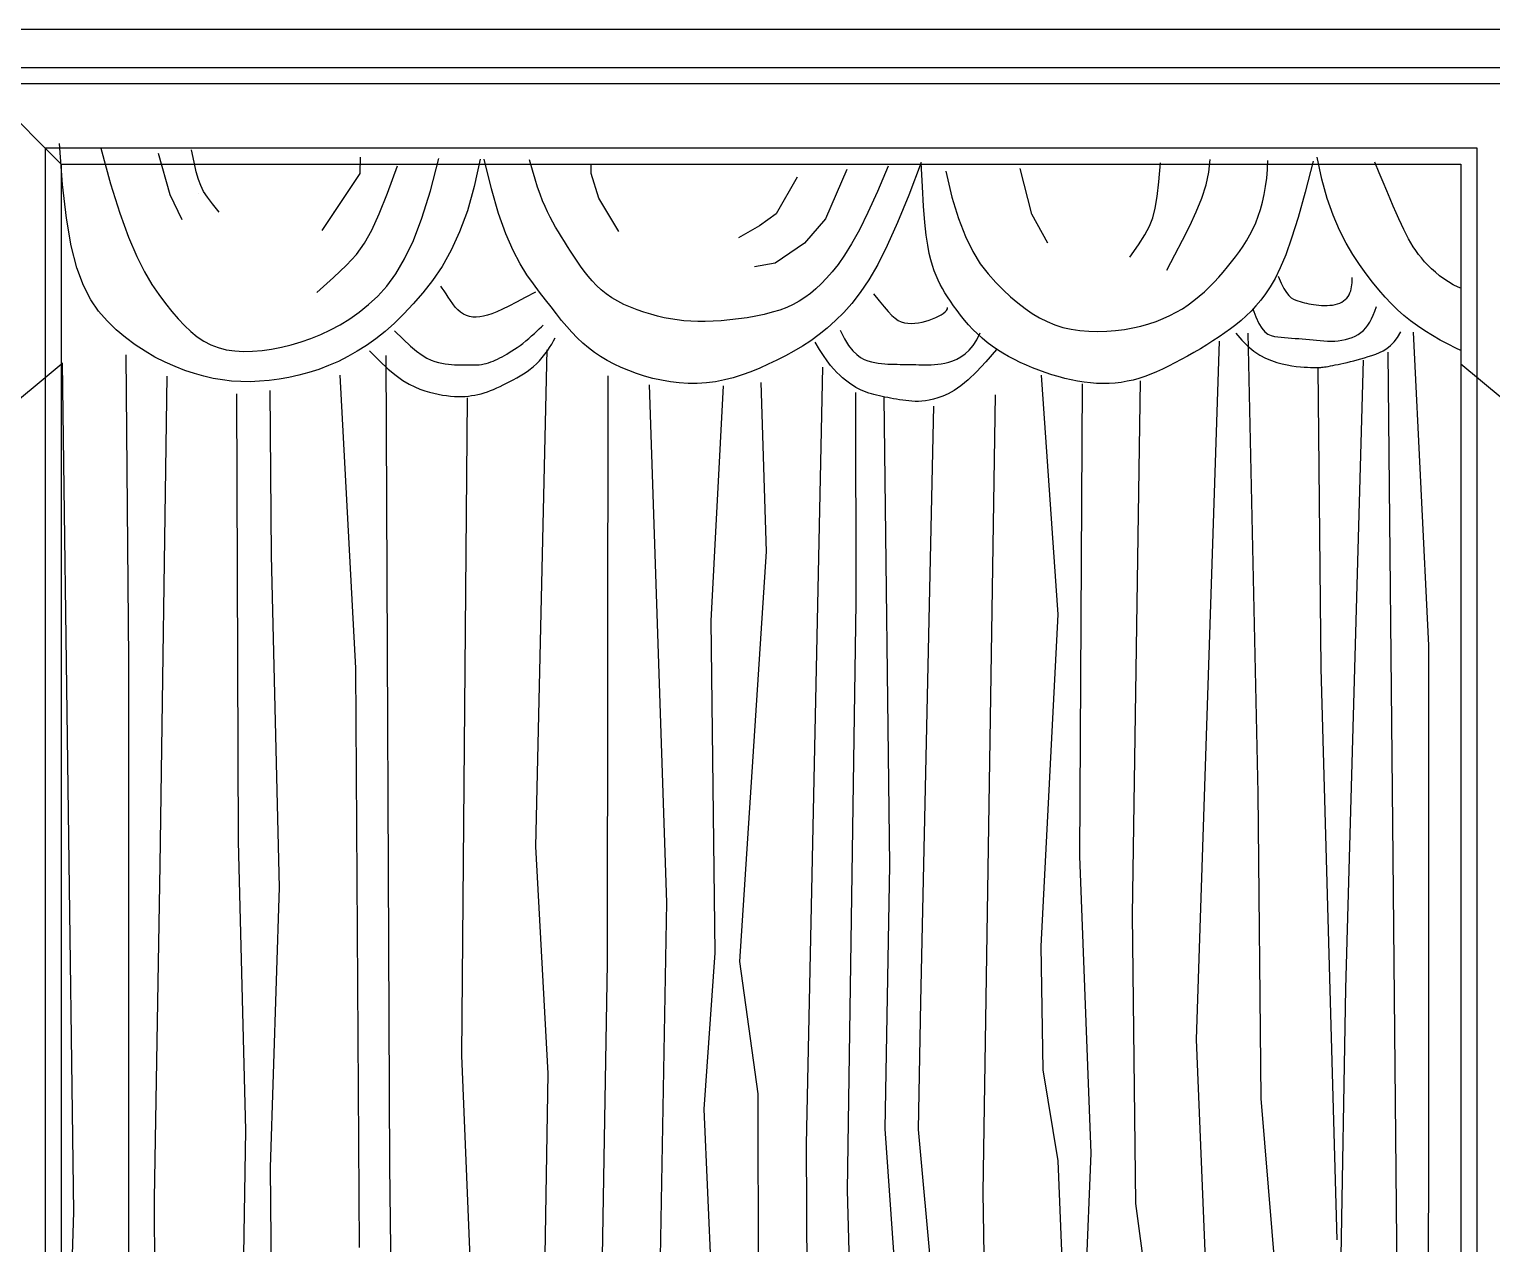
# Model space of a CAD drawing. Header units: inches. Extents: x 3.4 to 45.9, y 7.2 to 32.
# Drawn here: x 16.828 to 18.646, y 10.053 to 11.562 of the extents above; entities that cross this region are included whole.
import ezdxf

# ---------------------------------------------------------------- set-up
doc = ezdxf.new("R2010")
doc.units = ezdxf.units.IN
doc.header["$MEASUREMENT"] = 0
doc.layers.add('02', color=2, linetype='Continuous')
doc.layers.add('4', color=4, linetype='Continuous')

msp = doc.modelspace()

# ---------------------------------------------------------------- linework, layer by layer
at = {"layer": '02'}
for p, q in [((16.8679, 11.3947), (16.8679, 9.2547)), ((18.6079, 11.3947), (18.6079, 9.2547)), ((18.3559, 10.6126), (18.3436, 11.1843)), ((18.5488, 11.1858), (18.5676, 10.7961)), ((17.4717, 11.1636), (17.4576, 10.5463)), ((18.3076, 11.1747), (18.2788, 10.3065)), ((16.8694, 11.1474), (16.8835, 10.092)), ((16.9523, 10.7781), (16.9487, 11.1574)), ((17.2716, 11.1569), (17.2763, 10.1498)), ((18.4866, 11.151), (18.4645, 10.3699)), ((18.5237, 10.5328), (18.5176, 11.1608)), ((16.9995, 11.1309), (16.9906, 10.5237)), ((17.2341, 10.7681), (17.2148, 11.1322)), ((17.5473, 10.4013), (17.5481, 11.1316)), ((17.7946, 10.1766), (17.8148, 11.1423)), ((18.0864, 11.1324), (18.1068, 10.8348)), ((18.4301, 11.1418), (18.4338, 10.7676)), ((17.0885, 10.5528), (17.0862, 11.1089)), ((17.1273, 11.1133), (17.1289, 10.9083)), ((17.5991, 11.1204), (17.6204, 10.4769)), ((17.676, 10.827), (17.6914, 11.1188)), ((17.7376, 11.1231), (17.7442, 10.9129)), ((17.8553, 11.1108), (17.8559, 10.8495)), ((18.1341, 10.5345), (18.1375, 11.1213)), ((18.2093, 11.1251), (18.1995, 10.4616)), ((17.3659, 10.2866), (17.3733, 11.1039)), ((17.8981, 10.5233), (17.8911, 11.1051)), ((17.9524, 11.0938), (17.9361, 10.3535)), ((18.014, 10.1164), (18.0296, 11.1078)), ((17.1289, 10.9083), (17.1388, 10.4955)), ((17.7442, 10.9129), (17.7114, 10.4035)), ((17.8559, 10.8495), (17.8449, 10.1194)), ((17.6808, 10.4143), (17.676, 10.827)), ((18.1068, 10.8348), (18.086, 10.4226)), ((18.5676, 10.7961), (18.5677, 10.117)), ((16.952, 10.0735), (16.9523, 10.7781)), ((17.2387, 10.048), (17.2341, 10.7681)), ((18.4338, 10.7676), (18.4539, 10.0575)), ((18.3596, 10.2334), (18.3559, 10.6126)), ((17.0977, 10.1939), (17.0885, 10.5528)), ((17.4576, 10.5463), (17.4731, 10.2642)), ((18.1482, 10.1653), (18.1341, 10.5345)), ((18.5293, 9.9691), (18.5237, 10.5328)), ((16.9906, 10.5237), (16.9834, 10.1088)), ((17.8923, 10.1954), (17.8981, 10.5233)), ((17.1388, 10.4955), (17.1276, 10.1473)), ((17.6204, 10.4769), (17.6102, 9.8929)), ((18.1995, 10.4616), (18.2035, 10.1029)), ((18.086, 10.4226), (18.0885, 10.2688)), ((17.5394, 9.9454), (17.5473, 10.4013)), ((17.6672, 10.2198), (17.6808, 10.4143)), ((17.7114, 10.4035), (17.7342, 10.2392)), ((18.4645, 10.3699), (18.4562, 9.8935)), ((17.9361, 10.3535), (17.9334, 10.1947)), ((18.2788, 10.3065), (18.2932, 9.9578)), ((17.3767, 10.0251), (17.3659, 10.2866)), ((17.4731, 10.2642), (17.4592, 9.4747)), ((18.0885, 10.2688), (18.107, 10.1558)), ((17.7342, 10.2392), (17.7346, 9.9676)), ((17.6783, 9.9737), (17.6672, 10.2198)), ((18.3935, 9.828), (18.3596, 10.2334)), ((17.0906, 9.7892), (17.0977, 10.1939)), ((17.9087, 9.9594), (17.8923, 10.1954)), ((17.9334, 10.1947), (17.9549, 9.9586)), ((17.7985, 9.3773), (17.7946, 10.1766)), ((18.1388, 9.9246), (18.1482, 10.1653)), ((17.1276, 10.1473), (17.1341, 9.4965)), ((17.2763, 10.1498), (17.2846, 9.3043)), ((18.107, 10.1558), (18.1178, 9.8943)), ((16.9834, 10.1088), (16.9878, 9.3402)), ((17.8449, 10.1194), (17.8651, 9.371)), ((18.0193, 9.8294), (18.014, 10.1164)), ((18.5677, 10.117), (18.563, 9.4101)), ((16.8835, 10.092), (16.8549, 9.2547)), ((18.2035, 10.1029), (18.2171, 10.0001)), ((16.9521, 9.3511), (16.952, 10.0735))]:
    msp.add_line(p, q, dxfattribs=at)
at = {"layer": '4'}
for p, q in [((3.7032, 11.5622), (24.0294, 11.5622)), ((16.7479, 11.5147), (16.8679, 11.3947)), ((16.7479, 11.5147), (18.7279, 11.5147)), ((16.7679, 11.4947), (18.7079, 11.4947)), ((16.8696, 11.3692), (16.8661, 11.4202)), ((16.8479, 11.4147), (16.8479, 9.2547)), ((16.8479, 11.4147), (18.6279, 11.4147)), ((16.9173, 11.4142), (16.9295, 11.3701)), ((17.0034, 11.3563), (16.9889, 11.4078)), ((17.0332, 11.3968), (17.03, 11.4122)), ((17.2397, 11.3829), (17.2401, 11.4034)), ((17.327, 11.3613), (17.3374, 11.4017)), ((17.3887, 11.4008), (17.3815, 11.3666)), ((17.4028, 11.3637), (17.3938, 11.4007)), ((17.4537, 11.387), (17.4502, 11.3997)), ((18.2947, 11.3847), (18.2962, 11.4003)), ((18.4352, 11.376), (18.4295, 11.4031)), ((18.6279, 11.4147), (18.6279, 9.2547)), ((16.8679, 11.3947), (18.6079, 11.3947)), ((17.0359, 11.3849), (17.0332, 11.3968)), ((17.0385, 11.3756), (17.0359, 11.3849)), ((17.1923, 11.312), (17.2397, 11.3829)), ((17.2735, 11.3586), (17.286, 11.3923)), ((17.4571, 11.3758), (17.4537, 11.387)), ((17.5268, 11.383), (17.527, 11.3933)), ((17.5365, 11.3521), (17.5268, 11.383)), ((17.8448, 11.3877), (17.8181, 11.3267)), ((17.8961, 11.3919), (17.8828, 11.3605)), ((17.9372, 11.3964), (17.9218, 11.3559)), ((17.9386, 11.3665), (17.9372, 11.3964)), ((17.9678, 11.3856), (17.9752, 11.3536)), ((18.0745, 11.3325), (18.0601, 11.3891)), ((18.2324, 11.3726), (18.2346, 11.3963)), ((18.2912, 11.3687), (18.2947, 11.3847)), ((18.3666, 11.377), (18.3675, 11.3878)), ((18.3675, 11.3878), (18.3679, 11.3991)), ((18.4243, 11.3981), (18.4145, 11.3597)), ((18.5065, 11.3838), (18.5012, 11.3968)), ((18.5114, 11.372), (18.5065, 11.3838)), ((16.8745, 11.3272), (16.8696, 11.3692)), ((16.9295, 11.3701), (16.941, 11.3336)), ((17.0414, 11.3678), (17.0385, 11.3756)), ((17.0451, 11.3607), (17.0414, 11.3678)), ((17.3815, 11.3666), (17.373, 11.3366)), ((17.4118, 11.333), (17.4028, 11.3637)), ((17.4603, 11.3659), (17.4571, 11.3758)), ((17.4634, 11.3571), (17.4603, 11.3659)), ((17.7831, 11.3785), (17.7566, 11.3329)), ((17.9401, 11.3421), (17.9386, 11.3665)), ((18.2304, 11.3542), (18.2324, 11.3726)), ((18.2858, 11.3522), (18.2912, 11.3687)), ((18.3635, 11.3568), (18.3653, 11.3667)), ((18.3653, 11.3667), (18.3666, 11.377)), ((18.4419, 11.352), (18.4352, 11.376)), ((18.5159, 11.3612), (18.5114, 11.372)), ((17.0182, 11.3253), (17.0034, 11.3563)), ((17.0392, 11.3586), (17.0392, 11.3586)), ((17.0499, 11.3535), (17.0451, 11.3607)), ((17.0563, 11.3451), (17.0499, 11.3535)), ((17.0646, 11.3347), (17.0563, 11.3451)), ((17.2633, 11.3326), (17.2735, 11.3586)), ((17.3165, 11.3275), (17.327, 11.3613)), ((17.4665, 11.3491), (17.4634, 11.3571)), ((17.4696, 11.3419), (17.4665, 11.3491)), ((17.5614, 11.3107), (17.5365, 11.3521)), ((17.8828, 11.3605), (17.8709, 11.3343)), ((17.9218, 11.3559), (17.9078, 11.3219)), ((17.9752, 11.3536), (17.9834, 11.3268)), ((18.2281, 11.3397), (18.2304, 11.3542)), ((18.279, 11.3353), (18.2858, 11.3522)), ((18.3589, 11.3383), (18.3614, 11.3473)), ((18.3614, 11.3473), (18.3635, 11.3568)), ((18.4145, 11.3597), (18.4056, 11.3281)), ((18.4491, 11.331), (18.4419, 11.352)), ((18.52, 11.3513), (18.5159, 11.3612)), ((18.5239, 11.3423), (18.52, 11.3513)), ((16.8805, 11.293), (16.8745, 11.3272)), ((16.941, 11.3336), (16.9517, 11.3039)), ((17.2067, 11.3353), (17.2067, 11.3353)), ((17.2542, 11.3125), (17.2633, 11.3326)), ((17.3058, 11.2996), (17.3165, 11.3275)), ((17.373, 11.3366), (17.3633, 11.3104)), ((17.4208, 11.3078), (17.4118, 11.333)), ((17.4727, 11.3352), (17.4696, 11.3419)), ((17.4759, 11.3288), (17.4727, 11.3352)), ((17.4792, 11.3226), (17.4759, 11.3288)), ((17.7566, 11.3329), (17.7359, 11.3179)), ((17.8181, 11.3267), (17.7919, 11.2964)), ((17.8709, 11.3343), (17.8602, 11.3129)), ((17.9417, 11.3222), (17.9401, 11.3421)), ((17.9834, 11.3268), (17.9921, 11.3045)), ((18.0944, 11.2962), (18.0745, 11.3325)), ((18.2208, 11.3173), (18.225, 11.3279)), ((18.225, 11.3279), (18.2281, 11.3397)), ((18.2709, 11.3179), (18.279, 11.3353)), ((18.3529, 11.3216), (18.3561, 11.3298)), ((18.3561, 11.3298), (18.3589, 11.3383)), ((18.4056, 11.3281), (18.3976, 11.3025)), ((18.457, 11.3126), (18.4491, 11.331)), ((18.5275, 11.3341), (18.5239, 11.3423)), ((18.5308, 11.3266), (18.5275, 11.3341)), ((18.534, 11.3197), (18.5308, 11.3266)), ((17.2452, 11.2963), (17.2542, 11.3125)), ((17.3633, 11.3104), (17.3527, 11.2875)), ((17.4826, 11.3164), (17.4792, 11.3226)), ((17.4862, 11.3103), (17.4826, 11.3164)), ((17.4898, 11.3043), (17.4862, 11.3103)), ((17.7359, 11.3179), (17.71, 11.303)), ((17.8602, 11.3129), (17.8505, 11.2954)), ((17.9078, 11.3219), (17.8949, 11.2935)), ((17.9434, 11.3063), (17.9417, 11.3222)), ((18.215, 11.3066), (18.2208, 11.3173)), ((18.262, 11.3), (18.2709, 11.3179)), ((18.3456, 11.3065), (18.3494, 11.3139)), ((18.3494, 11.3139), (18.3529, 11.3216)), ((18.4652, 11.2964), (18.457, 11.3126)), ((18.537, 11.3134), (18.534, 11.3197)), ((18.54, 11.3075), (18.537, 11.3134)), ((16.8876, 11.2655), (16.8805, 11.293)), ((16.9517, 11.3039), (16.9619, 11.2799)), ((17.2351, 11.2824), (17.2452, 11.2963)), ((17.2949, 11.2767), (17.3058, 11.2996)), ((17.4297, 11.2874), (17.4208, 11.3078)), ((17.4936, 11.2983), (17.4898, 11.3043)), ((17.4974, 11.2922), (17.4936, 11.2983)), ((17.5013, 11.2862), (17.4974, 11.2922)), ((17.7919, 11.2964), (17.7556, 11.2714)), ((17.8505, 11.2954), (17.8418, 11.2814)), ((17.8949, 11.2935), (17.883, 11.27)), ((17.9452, 11.2937), (17.9434, 11.3063)), ((17.9471, 11.2836), (17.9452, 11.2937)), ((17.9921, 11.3045), (18.0012, 11.286)), ((18.1966, 11.2791), (18.2071, 11.2943)), ((18.2071, 11.2943), (18.215, 11.3066)), ((18.2524, 11.2817), (18.262, 11.3)), ((18.3326, 11.2859), (18.3372, 11.2925)), ((18.3372, 11.2925), (18.3415, 11.2994)), ((18.3415, 11.2994), (18.3456, 11.3065)), ((18.3976, 11.3025), (18.3902, 11.2819)), ((18.4735, 11.2822), (18.4652, 11.2964)), ((18.5429, 11.3019), (18.54, 11.3075)), ((18.5458, 11.2967), (18.5429, 11.3019)), ((18.5488, 11.2918), (18.5458, 11.2967)), ((18.5519, 11.2871), (18.5488, 11.2918)), ((16.9619, 11.2799), (16.9715, 11.2607)), ((17.2226, 11.2688), (17.2351, 11.2824)), ((17.284, 11.2581), (17.2949, 11.2767)), ((17.3527, 11.2875), (17.3414, 11.2675)), ((17.4384, 11.2707), (17.4297, 11.2874)), ((17.5054, 11.2801), (17.5013, 11.2862)), ((17.5095, 11.2739), (17.5054, 11.2801)), ((17.5137, 11.2677), (17.5095, 11.2739)), ((17.8418, 11.2814), (17.8338, 11.27)), ((17.9491, 11.2754), (17.9471, 11.2836)), ((17.9512, 11.2684), (17.9491, 11.2754)), ((18.0012, 11.286), (18.0106, 11.2708)), ((18.2425, 11.2629), (18.2524, 11.2817)), ((18.3177, 11.2667), (18.3229, 11.273)), ((18.3229, 11.273), (18.3279, 11.2794)), ((18.3279, 11.2794), (18.3326, 11.2859)), ((18.3902, 11.2819), (18.3834, 11.2656)), ((18.4819, 11.2696), (18.4735, 11.2822)), ((18.5553, 11.2824), (18.5519, 11.2871)), ((18.5589, 11.2779), (18.5553, 11.2824)), ((18.5628, 11.2733), (18.5589, 11.2779)), ((18.5671, 11.2688), (18.5628, 11.2733)), ((16.8957, 11.2436), (16.8876, 11.2655)), ((16.9715, 11.2607), (16.9806, 11.2451)), ((17.1859, 11.2352), (17.2066, 11.2537)), ((17.2066, 11.2537), (17.2226, 11.2688)), ((17.2729, 11.243), (17.284, 11.2581)), ((17.3414, 11.2675), (17.3296, 11.25)), ((17.4468, 11.2571), (17.4384, 11.2707)), ((17.455, 11.2457), (17.4468, 11.2571)), ((17.5182, 11.2615), (17.5137, 11.2677)), ((17.5229, 11.2554), (17.5182, 11.2615)), ((17.5279, 11.2495), (17.5229, 11.2554)), ((17.7556, 11.2714), (17.7299, 11.2667)), ((17.8263, 11.2607), (17.8193, 11.2528)), ((17.8338, 11.27), (17.8263, 11.2607)), ((17.883, 11.27), (17.8718, 11.2507)), ((17.9534, 11.2621), (17.9512, 11.2684)), ((17.9557, 11.2561), (17.9534, 11.2621)), ((17.9581, 11.2505), (17.9557, 11.2561)), ((18.0106, 11.2708), (18.0202, 11.2582)), ((18.0202, 11.2582), (18.0297, 11.2476)), ((18.3012, 11.248), (18.3069, 11.2542)), ((18.3069, 11.2542), (18.3124, 11.2604)), ((18.3124, 11.2604), (18.3177, 11.2667)), ((18.3834, 11.2656), (18.377, 11.2526)), ((18.3808, 11.2554), (18.3844, 11.2467)), ((18.473, 11.2517), (18.473, 11.2538)), ((18.4902, 11.2582), (18.4819, 11.2696)), ((18.4982, 11.2477), (18.4902, 11.2582)), ((18.5716, 11.2644), (18.5671, 11.2688)), ((18.5764, 11.2601), (18.5716, 11.2644)), ((18.5815, 11.2559), (18.5764, 11.2601)), ((18.5869, 11.2519), (18.5815, 11.2559)), ((16.9047, 11.226), (16.8957, 11.2436)), ((16.9806, 11.2451), (16.9893, 11.2324)), ((17.2616, 11.2306), (17.2729, 11.243)), ((17.3296, 11.25), (17.3177, 11.2345)), ((17.3418, 11.2404), (17.3398, 11.2428)), ((17.344, 11.2372), (17.3418, 11.2404)), ((17.3464, 11.2335), (17.344, 11.2372)), ((17.4576, 11.2356), (17.4449, 11.2287)), ((17.4627, 11.2355), (17.455, 11.2457)), ((17.47, 11.226), (17.4627, 11.2355)), ((17.5333, 11.2438), (17.5279, 11.2495)), ((17.5392, 11.2383), (17.5333, 11.2438)), ((17.5456, 11.2332), (17.5392, 11.2383)), ((17.806, 11.2394), (17.7993, 11.2337)), ((17.8126, 11.2458), (17.806, 11.2394)), ((17.8193, 11.2528), (17.8126, 11.2458)), ((17.8718, 11.2507), (17.8612, 11.2348)), ((17.9607, 11.2451), (17.9581, 11.2505)), ((17.9635, 11.2399), (17.9607, 11.2451)), ((17.9666, 11.2347), (17.9635, 11.2399)), ((18.0297, 11.2476), (18.0391, 11.2383)), ((18.0391, 11.2383), (18.0483, 11.2298)), ((18.2827, 11.2303), (18.2892, 11.236)), ((18.2892, 11.236), (18.2953, 11.2419)), ((18.2953, 11.2419), (18.3012, 11.248)), ((18.371, 11.2422), (18.365, 11.2334)), ((18.377, 11.2526), (18.371, 11.2422)), ((18.3844, 11.2467), (18.3878, 11.24)), ((18.3878, 11.24), (18.391, 11.2349)), ((18.4701, 11.2346), (18.471, 11.237)), ((18.471, 11.237), (18.4717, 11.2396)), ((18.4717, 11.2396), (18.4722, 11.2421)), ((18.4722, 11.2421), (18.4726, 11.2446)), ((18.4726, 11.2446), (18.4728, 11.2471)), ((18.4728, 11.2471), (18.4729, 11.2495)), ((18.4729, 11.2495), (18.473, 11.2517)), ((18.506, 11.2382), (18.4982, 11.2477)), ((18.5137, 11.2293), (18.506, 11.2382)), ((18.5926, 11.2482), (18.5869, 11.2519)), ((18.5985, 11.2447), (18.5926, 11.2482)), ((18.6046, 11.2416), (18.5985, 11.2447)), ((18.6079, 11.2402), (18.6046, 11.2416)), ((16.9145, 11.2118), (16.9047, 11.226)), ((16.9893, 11.2324), (16.9976, 11.2214)), ((16.9976, 11.2214), (17.0056, 11.2115)), ((17.2385, 11.2107), (17.2501, 11.22)), ((17.2501, 11.22), (17.2616, 11.2306)), ((17.3057, 11.2208), (17.2938, 11.2083)), ((17.3177, 11.2345), (17.3057, 11.2208)), ((17.349, 11.2294), (17.3464, 11.2335)), ((17.3518, 11.2251), (17.349, 11.2294)), ((17.3547, 11.2209), (17.3518, 11.2251)), ((17.3578, 11.2169), (17.3547, 11.2209)), ((17.4246, 11.2181), (17.4165, 11.2142)), ((17.434, 11.2229), (17.4246, 11.2181)), ((17.4449, 11.2287), (17.434, 11.2229)), ((17.4769, 11.217), (17.47, 11.226)), ((17.5525, 11.2285), (17.5456, 11.2332)), ((17.5599, 11.2242), (17.5525, 11.2285)), ((17.5676, 11.2202), (17.5599, 11.2242)), ((17.5757, 11.2166), (17.5676, 11.2202)), ((17.778, 11.2201), (17.77, 11.2165)), ((17.7855, 11.2241), (17.778, 11.2201)), ((17.7925, 11.2287), (17.7855, 11.2241)), ((17.7993, 11.2337), (17.7925, 11.2287)), ((17.8509, 11.2215), (17.8408, 11.2101)), ((17.8612, 11.2348), (17.8509, 11.2215)), ((17.878, 11.2334), (17.8849, 11.2245)), ((17.8849, 11.2245), (17.8909, 11.2171)), ((17.9699, 11.2295), (17.9666, 11.2347)), ((17.9735, 11.2241), (17.9699, 11.2295)), ((17.9774, 11.2184), (17.9735, 11.2241)), ((17.9816, 11.2126), (17.9774, 11.2184)), ((18.0483, 11.2298), (18.0573, 11.2221)), ((18.0573, 11.2221), (18.0662, 11.2152)), ((18.2618, 11.2149), (18.2691, 11.2197)), ((18.2691, 11.2197), (18.2761, 11.2249)), ((18.2761, 11.2249), (18.2827, 11.2303)), ((18.3532, 11.2185), (18.3472, 11.2119)), ((18.3591, 11.2256), (18.3532, 11.2185)), ((18.365, 11.2334), (18.3591, 11.2256)), ((18.391, 11.2349), (18.3941, 11.2312)), ((18.3941, 11.2312), (18.3971, 11.2285)), ((18.3971, 11.2285), (18.3999, 11.2268)), ((18.3999, 11.2268), (18.4027, 11.2255)), ((18.4027, 11.2255), (18.4054, 11.2246)), ((18.4054, 11.2246), (18.4081, 11.2238)), ((18.4081, 11.2238), (18.4108, 11.223)), ((18.4108, 11.223), (18.4135, 11.2223)), ((18.4135, 11.2223), (18.4162, 11.2216)), ((18.4162, 11.2216), (18.419, 11.221)), ((18.419, 11.221), (18.4219, 11.2204)), ((18.4219, 11.2204), (18.4249, 11.2199)), ((18.4249, 11.2199), (18.428, 11.2195)), ((18.428, 11.2195), (18.4313, 11.2192)), ((18.4313, 11.2192), (18.4347, 11.219)), ((18.4347, 11.219), (18.4381, 11.2188)), ((18.4381, 11.2188), (18.4416, 11.2189)), ((18.4416, 11.2189), (18.445, 11.2191)), ((18.445, 11.2191), (18.4483, 11.2194)), ((18.4483, 11.2194), (18.4515, 11.22)), ((18.4515, 11.22), (18.4545, 11.2208)), ((18.4545, 11.2208), (18.4573, 11.2218)), ((18.4573, 11.2218), (18.4598, 11.2231)), ((18.4598, 11.2231), (18.4622, 11.2245)), ((18.4622, 11.2245), (18.4642, 11.2262)), ((18.4642, 11.2262), (18.4661, 11.2281)), ((18.4661, 11.2281), (18.4677, 11.2301)), ((18.4677, 11.2301), (18.469, 11.2323)), ((18.469, 11.2323), (18.4701, 11.2346)), ((18.5011, 11.2119), (18.5032, 11.2174)), ((18.5214, 11.2212), (18.5137, 11.2293)), ((18.5292, 11.2136), (18.5214, 11.2212)), ((16.925, 11.1997), (16.9145, 11.2118)), ((16.9362, 11.1888), (16.925, 11.1997)), ((17.0056, 11.2115), (17.0135, 11.2023)), ((17.0135, 11.2023), (17.0212, 11.194)), ((17.2148, 11.1949), (17.2267, 11.2023)), ((17.2267, 11.2023), (17.2385, 11.2107)), ((17.2938, 11.2083), (17.2822, 11.197)), ((17.3611, 11.2134), (17.3578, 11.2169)), ((17.3645, 11.2104), (17.3611, 11.2134)), ((17.368, 11.2081), (17.3645, 11.2104)), ((17.3717, 11.2064), (17.368, 11.2081)), ((17.3755, 11.2052), (17.3717, 11.2064)), ((17.3796, 11.2045), (17.3755, 11.2052)), ((17.3838, 11.2044), (17.3796, 11.2045)), ((17.3883, 11.2048), (17.3838, 11.2044)), ((17.393, 11.2056), (17.3883, 11.2048)), ((17.398, 11.2068), (17.393, 11.2056)), ((17.4034, 11.2086), (17.398, 11.2068)), ((17.4095, 11.2111), (17.4034, 11.2086)), ((17.4165, 11.2142), (17.4095, 11.2111)), ((17.4836, 11.2085), (17.4769, 11.217)), ((17.4901, 11.2004), (17.4836, 11.2085)), ((17.4965, 11.1927), (17.4901, 11.2004)), ((17.584, 11.2133), (17.5757, 11.2166)), ((17.5924, 11.2104), (17.584, 11.2133)), ((17.6008, 11.2079), (17.5924, 11.2104)), ((17.6092, 11.2056), (17.6008, 11.2079)), ((17.6174, 11.2037), (17.6092, 11.2056)), ((17.6256, 11.2022), (17.6174, 11.2037)), ((17.6338, 11.2009), (17.6256, 11.2022)), ((17.6421, 11.1999), (17.6338, 11.2009)), ((17.6506, 11.1993), (17.6421, 11.1999)), ((17.6594, 11.199), (17.6506, 11.1993)), ((17.6783, 11.1993), (17.6686, 11.199)), ((17.6885, 11.1999), (17.6783, 11.1993)), ((17.6991, 11.2009), (17.6885, 11.1999)), ((17.7099, 11.2021), (17.6991, 11.2009)), ((17.7207, 11.2037), (17.7099, 11.2021)), ((17.7315, 11.2056), (17.7207, 11.2037)), ((17.742, 11.2078), (17.7315, 11.2056)), ((17.752, 11.2104), (17.742, 11.2078)), ((17.7614, 11.2132), (17.752, 11.2104)), ((17.77, 11.2165), (17.7614, 11.2132)), ((17.8307, 11.2), (17.8204, 11.1908)), ((17.8408, 11.2101), (17.8307, 11.2)), ((17.8909, 11.2171), (17.8961, 11.2112)), ((17.8961, 11.2112), (17.9006, 11.2065)), ((17.9006, 11.2065), (17.9047, 11.2029)), ((17.9047, 11.2029), (17.9086, 11.2003)), ((17.9086, 11.2003), (17.9123, 11.1984)), ((17.9383, 11.1983), (17.9428, 11.1994)), ((17.9428, 11.1994), (17.9472, 11.2008)), ((17.9472, 11.2008), (17.9513, 11.2022)), ((17.9513, 11.2022), (17.9552, 11.2038)), ((17.9552, 11.2038), (17.9588, 11.2055)), ((17.9588, 11.2055), (17.9619, 11.2072)), ((17.9619, 11.2072), (17.9646, 11.2089)), ((17.9646, 11.2089), (17.9669, 11.2108)), ((17.9669, 11.2108), (17.9685, 11.2126)), ((17.9685, 11.2126), (17.9696, 11.2145)), ((17.9696, 11.2145), (17.9699, 11.2164)), ((17.9861, 11.2067), (17.9816, 11.2126)), ((17.9909, 11.2008), (17.9861, 11.2067)), ((17.996, 11.1949), (17.9909, 11.2008)), ((18.0662, 11.2152), (18.0752, 11.2089)), ((18.0752, 11.2089), (18.0842, 11.2035)), ((18.0842, 11.2035), (18.0935, 11.1988)), ((18.229, 11.199), (18.2378, 11.2025)), ((18.2378, 11.2025), (18.2462, 11.2063)), ((18.2462, 11.2063), (18.2541, 11.2104)), ((18.2541, 11.2104), (18.2618, 11.2149)), ((18.3348, 11.2003), (18.3283, 11.1949)), ((18.341, 11.2059), (18.3348, 11.2003)), ((18.3472, 11.2119), (18.341, 11.2059)), ((18.3493, 11.2149), (18.353, 11.2046)), ((18.353, 11.2046), (18.3567, 11.1966)), ((18.4947, 11.1981), (18.4969, 11.2023)), ((18.4969, 11.2023), (18.4991, 11.2068)), ((18.4991, 11.2068), (18.5011, 11.2119)), ((18.5371, 11.2065), (18.5292, 11.2136)), ((18.5454, 11.1998), (18.5371, 11.2065)), ((18.554, 11.1934), (18.5454, 11.1998)), ((16.9478, 11.1789), (16.9362, 11.1888)), ((17.0212, 11.194), (17.0291, 11.1866)), ((17.0291, 11.1866), (17.0371, 11.1801)), ((17.1784, 11.1779), (17.1906, 11.1828)), ((17.1906, 11.1828), (17.2027, 11.1885)), ((17.2027, 11.1885), (17.2148, 11.1949)), ((17.2706, 11.1867), (17.2591, 11.1775)), ((17.2822, 11.197), (17.2706, 11.1867)), ((17.2824, 11.1874), (17.293, 11.1769)), ((17.4492, 11.1778), (17.4527, 11.181)), ((17.4527, 11.181), (17.4562, 11.1841)), ((17.4562, 11.1841), (17.4594, 11.1871)), ((17.4594, 11.1871), (17.4623, 11.1899)), ((17.4623, 11.1899), (17.4649, 11.1924)), ((17.4649, 11.1924), (17.4671, 11.1945)), ((17.5029, 11.1855), (17.4965, 11.1927)), ((17.5095, 11.1787), (17.5029, 11.1855)), ((17.6686, 11.199), (17.6594, 11.199)), ((17.8102, 11.1826), (17.7998, 11.1751)), ((17.8204, 11.1908), (17.8102, 11.1826)), ((17.8362, 11.188), (17.8416, 11.1775)), ((17.9123, 11.1984), (17.9162, 11.1973)), ((17.9162, 11.1973), (17.9203, 11.1967)), ((17.9203, 11.1967), (17.9247, 11.1965)), ((17.9247, 11.1965), (17.9292, 11.1968)), ((17.9292, 11.1968), (17.9337, 11.1974)), ((17.9337, 11.1974), (17.9383, 11.1983)), ((18.0014, 11.1891), (17.996, 11.1949)), ((18.007, 11.1835), (18.0014, 11.1891)), ((18.0062, 11.1763), (18.0104, 11.185)), ((18.0129, 11.1781), (18.007, 11.1835)), ((18.0935, 11.1988), (18.1031, 11.1949)), ((18.1031, 11.1949), (18.1131, 11.1917)), ((18.1131, 11.1917), (18.1235, 11.1894)), ((18.1235, 11.1894), (18.1343, 11.1878)), ((18.1343, 11.1878), (18.1454, 11.1869)), ((18.1454, 11.1869), (18.1566, 11.1866)), ((18.1566, 11.1866), (18.1678, 11.1869)), ((18.1678, 11.1869), (18.1788, 11.1878)), ((18.1788, 11.1878), (18.1897, 11.1892)), ((18.1897, 11.1892), (18.2002, 11.1911)), ((18.2002, 11.1911), (18.2103, 11.1933)), ((18.2103, 11.1933), (18.2199, 11.196)), ((18.2199, 11.196), (18.229, 11.199)), ((18.3146, 11.1848), (18.3073, 11.1798)), ((18.3216, 11.1898), (18.3146, 11.1848)), ((18.3283, 11.1949), (18.3216, 11.1898)), ((18.3283, 11.1846), (18.3358, 11.1756)), ((18.3567, 11.1966), (18.3605, 11.1906)), ((18.3605, 11.1906), (18.3643, 11.1863)), ((18.3643, 11.1863), (18.3682, 11.1834)), ((18.3682, 11.1834), (18.3722, 11.1816)), ((18.3722, 11.1816), (18.3762, 11.1805)), ((18.4767, 11.1809), (18.4804, 11.1829)), ((18.4804, 11.1829), (18.4838, 11.1853)), ((18.4838, 11.1853), (18.4869, 11.1879)), ((18.4869, 11.1879), (18.4897, 11.1909)), ((18.4897, 11.1909), (18.4923, 11.1943)), ((18.4923, 11.1943), (18.4947, 11.1981)), ((18.5293, 11.1792), (18.5334, 11.1861)), ((18.5631, 11.1873), (18.554, 11.1934)), ((18.5725, 11.1814), (18.5631, 11.1873)), ((18.5822, 11.1759), (18.5725, 11.1814)), ((16.9599, 11.1699), (16.9478, 11.1789)), ((16.9722, 11.1619), (16.9599, 11.1699)), ((17.0371, 11.1801), (17.0454, 11.1746)), ((17.0454, 11.1746), (17.0541, 11.1701)), ((17.0541, 11.1701), (17.0633, 11.1665)), ((17.0633, 11.1665), (17.0732, 11.1639)), ((17.0732, 11.1639), (17.0837, 11.1624)), ((17.106, 11.1619), (17.1177, 11.1629)), ((17.1177, 11.1629), (17.1296, 11.1646)), ((17.1296, 11.1646), (17.1417, 11.167)), ((17.1417, 11.167), (17.154, 11.17)), ((17.154, 11.17), (17.1662, 11.1736)), ((17.1662, 11.1736), (17.1784, 11.1779)), ((17.2476, 11.1693), (17.2361, 11.1619)), ((17.2591, 11.1775), (17.2476, 11.1693)), ((17.293, 11.1769), (17.3021, 11.1685)), ((17.3021, 11.1685), (17.3099, 11.162)), ((17.4283, 11.1623), (17.4316, 11.1644)), ((17.4316, 11.1644), (17.435, 11.1666)), ((17.435, 11.1666), (17.4384, 11.1691)), ((17.4384, 11.1691), (17.442, 11.1718)), ((17.442, 11.1718), (17.4456, 11.1748)), ((17.4456, 11.1748), (17.4492, 11.1778)), ((17.4724, 11.1624), (17.4752, 11.1666)), ((17.4752, 11.1666), (17.4778, 11.1708)), ((17.4778, 11.1708), (17.4801, 11.1749)), ((17.4801, 11.1749), (17.4822, 11.1788)), ((17.5163, 11.1722), (17.5095, 11.1787)), ((17.5234, 11.1662), (17.5163, 11.1722)), ((17.5308, 11.1606), (17.5234, 11.1662)), ((17.7894, 11.1683), (17.7789, 11.1621)), ((17.7998, 11.1751), (17.7894, 11.1683)), ((17.8105, 11.1642), (17.8051, 11.1732)), ((17.8155, 11.1565), (17.8105, 11.1642)), ((17.8416, 11.1775), (17.8469, 11.1692)), ((17.8469, 11.1692), (17.852, 11.1627)), ((17.9917, 11.1586), (17.9967, 11.1632)), ((17.9967, 11.1632), (18.0016, 11.1691)), ((18.0016, 11.1691), (18.0062, 11.1763)), ((18.019, 11.173), (18.0129, 11.1781)), ((18.0306, 11.1641), (18.0175, 11.1487)), ((18.0253, 11.1682), (18.019, 11.173)), ((18.0319, 11.1637), (18.0253, 11.1682)), ((18.0387, 11.1595), (18.0319, 11.1637)), ((18.2841, 11.1651), (18.2762, 11.1605)), ((18.292, 11.1699), (18.2841, 11.1651)), ((18.2998, 11.1748), (18.292, 11.1699)), ((18.3073, 11.1798), (18.2998, 11.1748)), ((18.3358, 11.1756), (18.3433, 11.1682)), ((18.3433, 11.1682), (18.3508, 11.1622)), ((18.3762, 11.1805), (18.3803, 11.1798)), ((18.3803, 11.1798), (18.3845, 11.1793)), ((18.3845, 11.1793), (18.3888, 11.1789)), ((18.3888, 11.1789), (18.3931, 11.1786)), ((18.3931, 11.1786), (18.3975, 11.1783)), ((18.3975, 11.1783), (18.4019, 11.178)), ((18.4019, 11.178), (18.4064, 11.1777)), ((18.4064, 11.1777), (18.4108, 11.1774)), ((18.4108, 11.1774), (18.4153, 11.1771)), ((18.4153, 11.1771), (18.4198, 11.1766)), ((18.4198, 11.1766), (18.4243, 11.1762)), ((18.4243, 11.1762), (18.4287, 11.1757)), ((18.4287, 11.1757), (18.4332, 11.1752)), ((18.4332, 11.1752), (18.4377, 11.1749)), ((18.4377, 11.1749), (18.4422, 11.1747)), ((18.4422, 11.1747), (18.4467, 11.1746)), ((18.4467, 11.1746), (18.4511, 11.1747)), ((18.4511, 11.1747), (18.4556, 11.1751)), ((18.4556, 11.1751), (18.4601, 11.1757)), ((18.4601, 11.1757), (18.4645, 11.1766)), ((18.4645, 11.1766), (18.4687, 11.1777)), ((18.4687, 11.1777), (18.4728, 11.1792)), ((18.4728, 11.1792), (18.4767, 11.1809)), ((18.5115, 11.1625), (18.5161, 11.1654)), ((18.5161, 11.1654), (18.5206, 11.169)), ((18.5206, 11.169), (18.525, 11.1735)), ((18.525, 11.1735), (18.5293, 11.1792)), ((18.5921, 11.1707), (18.5822, 11.1759)), ((18.6019, 11.1658), (18.5921, 11.1707)), ((18.6079, 11.163), (18.6019, 11.1658)), ((16.7479, 11.0461), (16.8679, 11.1461)), ((16.9846, 11.1547), (16.9722, 11.1619)), ((16.9972, 11.1484), (16.9846, 11.1547)), ((17.0096, 11.1429), (16.9972, 11.1484)), ((17.0837, 11.1624), (17.0946, 11.1617)), ((17.0946, 11.1617), (17.106, 11.1619)), ((17.2126, 11.1494), (17.2005, 11.1441)), ((17.2244, 11.1553), (17.2126, 11.1494)), ((17.2361, 11.1619), (17.2244, 11.1553)), ((17.2512, 11.1624), (17.2637, 11.15)), ((17.2637, 11.15), (17.2746, 11.1399)), ((17.3099, 11.162), (17.3167, 11.1571)), ((17.3167, 11.1571), (17.3226, 11.1535)), ((17.3226, 11.1535), (17.3278, 11.151)), ((17.3278, 11.151), (17.3325, 11.1493)), ((17.3325, 11.1493), (17.3369, 11.1481)), ((17.3369, 11.1481), (17.3411, 11.1471)), ((17.3411, 11.1471), (17.3453, 11.1464)), ((17.3453, 11.1464), (17.3493, 11.1459)), ((17.3493, 11.1459), (17.3532, 11.1455)), ((17.3532, 11.1455), (17.357, 11.1453)), ((17.357, 11.1453), (17.3608, 11.1451)), ((17.3608, 11.1451), (17.3644, 11.145)), ((17.3644, 11.145), (17.368, 11.1449)), ((17.368, 11.1449), (17.3715, 11.1449)), ((17.3715, 11.1449), (17.3749, 11.1449)), ((17.3749, 11.1449), (17.3782, 11.1449)), ((17.3782, 11.1449), (17.3815, 11.1449)), ((17.3815, 11.1449), (17.3846, 11.1451)), ((17.3846, 11.1451), (17.3877, 11.1453)), ((17.3877, 11.1453), (17.3907, 11.1457)), ((17.3907, 11.1457), (17.3937, 11.1462)), ((17.3937, 11.1462), (17.3965, 11.1469)), ((17.3965, 11.1469), (17.3993, 11.1477)), ((17.3993, 11.1477), (17.4021, 11.1487)), ((17.4021, 11.1487), (17.4048, 11.1497)), ((17.4048, 11.1497), (17.4076, 11.151)), ((17.4076, 11.151), (17.4103, 11.1523)), ((17.4103, 11.1523), (17.4132, 11.1537)), ((17.4132, 11.1537), (17.416, 11.1552)), ((17.416, 11.1552), (17.419, 11.1568)), ((17.419, 11.1568), (17.422, 11.1585)), ((17.422, 11.1585), (17.4251, 11.1603)), ((17.4251, 11.1603), (17.4283, 11.1623)), ((17.4552, 11.1429), (17.459, 11.1463)), ((17.459, 11.1463), (17.4627, 11.1501)), ((17.4627, 11.1501), (17.4661, 11.1541)), ((17.4661, 11.1541), (17.4694, 11.1582)), ((17.4694, 11.1582), (17.4724, 11.1624)), ((17.5386, 11.1554), (17.5308, 11.1606)), ((17.5468, 11.1505), (17.5386, 11.1554)), ((17.5553, 11.1459), (17.5468, 11.1505)), ((17.5642, 11.1417), (17.5553, 11.1459)), ((17.747, 11.1458), (17.7363, 11.141)), ((17.7577, 11.151), (17.747, 11.1458)), ((17.7684, 11.1564), (17.7577, 11.151)), ((17.7789, 11.1621), (17.7684, 11.1564)), ((17.8201, 11.1499), (17.8155, 11.1565)), ((17.8244, 11.1443), (17.8201, 11.1499)), ((17.852, 11.1627), (17.8569, 11.1579)), ((17.8569, 11.1579), (17.8617, 11.1543)), ((17.8617, 11.1543), (17.8663, 11.1518)), ((17.8663, 11.1518), (17.8708, 11.1501)), ((17.8708, 11.1501), (17.8752, 11.1489)), ((17.8752, 11.1489), (17.8795, 11.148)), ((17.8795, 11.148), (17.8836, 11.1473)), ((17.8836, 11.1473), (17.8877, 11.1467)), ((17.8877, 11.1467), (17.8917, 11.1464)), ((17.8917, 11.1464), (17.8956, 11.1461)), ((17.8956, 11.1461), (17.8995, 11.146)), ((17.8995, 11.146), (17.9033, 11.1459)), ((17.9033, 11.1459), (17.9072, 11.1458)), ((17.9072, 11.1458), (17.911, 11.1457)), ((17.911, 11.1457), (17.9149, 11.1456)), ((17.9149, 11.1456), (17.9187, 11.1456)), ((17.9187, 11.1456), (17.9226, 11.1455)), ((17.9226, 11.1455), (17.9264, 11.1454)), ((17.9264, 11.1454), (17.9303, 11.1454)), ((17.9303, 11.1454), (17.9341, 11.1453)), ((17.9341, 11.1453), (17.9379, 11.1452)), ((17.9379, 11.1452), (17.9418, 11.1452)), ((17.9418, 11.1452), (17.9457, 11.1452)), ((17.9457, 11.1452), (17.9496, 11.1452)), ((17.9496, 11.1452), (17.9536, 11.1455)), ((17.9536, 11.1455), (17.9578, 11.1458)), ((17.9578, 11.1458), (17.9621, 11.1464)), ((17.9621, 11.1464), (17.9666, 11.1473)), ((17.9666, 11.1473), (17.9713, 11.1485)), ((17.9713, 11.1485), (17.9763, 11.1501)), ((17.9763, 11.1501), (17.9814, 11.1522)), ((17.9814, 11.1522), (17.9865, 11.1549)), ((17.9865, 11.1549), (17.9917, 11.1586)), ((18.0175, 11.1487), (18.0059, 11.1362)), ((18.0457, 11.1555), (18.0387, 11.1595)), ((18.0529, 11.1517), (18.0457, 11.1555)), ((18.0603, 11.1481), (18.0529, 11.1517)), ((18.0678, 11.1447), (18.0603, 11.1481)), ((18.0755, 11.1414), (18.0678, 11.1447)), ((18.2524, 11.1474), (18.2447, 11.1435)), ((18.2603, 11.1516), (18.2524, 11.1474)), ((18.2682, 11.1559), (18.2603, 11.1516)), ((18.2762, 11.1605), (18.2682, 11.1559)), ((18.3508, 11.1622), (18.3581, 11.1573)), ((18.3581, 11.1573), (18.3653, 11.1534)), ((18.3653, 11.1534), (18.3724, 11.1505)), ((18.3724, 11.1505), (18.3792, 11.1482)), ((18.3792, 11.1482), (18.3857, 11.1464)), ((18.3857, 11.1464), (18.3919, 11.145)), ((18.3919, 11.145), (18.3978, 11.144)), ((18.4487, 11.1442), (18.4519, 11.1449)), ((18.4519, 11.1449), (18.4553, 11.1456)), ((18.4553, 11.1456), (18.4589, 11.1463)), ((18.4589, 11.1463), (18.4626, 11.1472)), ((18.4626, 11.1472), (18.4666, 11.1481)), ((18.4666, 11.1481), (18.4707, 11.1491)), ((18.4707, 11.1491), (18.4749, 11.1502)), ((18.4749, 11.1502), (18.4792, 11.1514)), ((18.4792, 11.1514), (18.4836, 11.1526)), ((18.4836, 11.1526), (18.4882, 11.154)), ((18.4882, 11.154), (18.4928, 11.1554)), ((18.4928, 11.1554), (18.4974, 11.1568)), ((18.4974, 11.1568), (18.5021, 11.1584)), ((18.5021, 11.1584), (18.5068, 11.1603)), ((18.5068, 11.1603), (18.5115, 11.1625)), ((18.7279, 11.0461), (18.6079, 11.1461)), ((17.0218, 11.1382), (17.0096, 11.1429)), ((17.0338, 11.1342), (17.0218, 11.1382)), ((17.0455, 11.1309), (17.0338, 11.1342)), ((17.057, 11.1282), (17.0455, 11.1309)), ((17.0685, 11.1263), (17.057, 11.1282)), ((17.1389, 11.1272), (17.1267, 11.1256)), ((17.1512, 11.1294), (17.1389, 11.1272)), ((17.1636, 11.1322), (17.1512, 11.1294)), ((17.1759, 11.1355), (17.1636, 11.1322)), ((17.1883, 11.1395), (17.1759, 11.1355)), ((17.2005, 11.1441), (17.1883, 11.1395)), ((17.2746, 11.1399), (17.2843, 11.132)), ((17.2843, 11.132), (17.2929, 11.1258)), ((17.4257, 11.1243), (17.43, 11.1265)), ((17.43, 11.1265), (17.4343, 11.1288)), ((17.4343, 11.1288), (17.4386, 11.1313)), ((17.4386, 11.1313), (17.4428, 11.1339)), ((17.4428, 11.1339), (17.4471, 11.1367)), ((17.4471, 11.1367), (17.4512, 11.1396)), ((17.4512, 11.1396), (17.4552, 11.1429)), ((17.5735, 11.1379), (17.5642, 11.1417)), ((17.5831, 11.1344), (17.5735, 11.1379)), ((17.5932, 11.1312), (17.5831, 11.1344)), ((17.6036, 11.1283), (17.5932, 11.1312)), ((17.6143, 11.1259), (17.6036, 11.1283)), ((17.7035, 11.1291), (17.6924, 11.1263)), ((17.7145, 11.1326), (17.7035, 11.1291)), ((17.7254, 11.1366), (17.7145, 11.1326)), ((17.7363, 11.141), (17.7254, 11.1366)), ((17.8284, 11.1396), (17.8244, 11.1443)), ((17.8322, 11.1356), (17.8284, 11.1396)), ((17.8359, 11.1321), (17.8322, 11.1356)), ((17.8394, 11.129), (17.8359, 11.1321)), ((17.8428, 11.1262), (17.8394, 11.129)), ((18.0059, 11.1362), (17.9955, 11.1264)), ((18.0834, 11.1384), (18.0755, 11.1414)), ((18.0913, 11.1355), (18.0834, 11.1384)), ((18.0993, 11.1328), (18.0913, 11.1355)), ((18.1074, 11.1304), (18.0993, 11.1328)), ((18.1155, 11.1282), (18.1074, 11.1304)), ((18.1235, 11.1264), (18.1155, 11.1282)), ((18.2078, 11.1283), (18.2004, 11.1262)), ((18.2151, 11.1307), (18.2078, 11.1283)), ((18.2224, 11.1334), (18.2151, 11.1307)), ((18.2298, 11.1365), (18.2224, 11.1334)), ((18.2372, 11.1399), (18.2298, 11.1365)), ((18.2447, 11.1435), (18.2372, 11.1399)), ((18.3978, 11.144), (18.4033, 11.1432)), ((18.4033, 11.1432), (18.4084, 11.1426)), ((18.4084, 11.1426), (18.4131, 11.1423)), ((18.4131, 11.1423), (18.4172, 11.1421)), ((18.4172, 11.1421), (18.4209, 11.1419)), ((18.4209, 11.1419), (18.4241, 11.1419)), ((18.4241, 11.1419), (18.4267, 11.1418)), ((18.4267, 11.1418), (18.4289, 11.1418)), ((18.4289, 11.1418), (18.4307, 11.1418)), ((18.4307, 11.1418), (18.4323, 11.1418)), ((18.4323, 11.1418), (18.4338, 11.1419)), ((18.4338, 11.1419), (18.4353, 11.1421)), ((18.4353, 11.1421), (18.4368, 11.1422)), ((18.4368, 11.1422), (18.4386, 11.1425)), ((18.4386, 11.1425), (18.4407, 11.1428)), ((18.4407, 11.1428), (18.4431, 11.1432)), ((18.4431, 11.1432), (18.4458, 11.1437)), ((18.4458, 11.1437), (18.4487, 11.1442)), ((17.0799, 11.1249), (17.0685, 11.1263)), ((17.0914, 11.1242), (17.0799, 11.1249)), ((17.103, 11.1241), (17.0914, 11.1242)), ((17.1147, 11.1246), (17.103, 11.1241)), ((17.1267, 11.1256), (17.1147, 11.1246)), ((17.2929, 11.1258), (17.3006, 11.1211)), ((17.3006, 11.1211), (17.3076, 11.1176)), ((17.3076, 11.1176), (17.314, 11.115)), ((17.314, 11.115), (17.32, 11.1129)), ((17.32, 11.1129), (17.3258, 11.1112)), ((17.3258, 11.1112), (17.3314, 11.1097)), ((17.3314, 11.1097), (17.3368, 11.1085)), ((17.3368, 11.1085), (17.3421, 11.1076)), ((17.3861, 11.1082), (17.39, 11.1092)), ((17.39, 11.1092), (17.3939, 11.1103)), ((17.3939, 11.1103), (17.3978, 11.1116)), ((17.3978, 11.1116), (17.4016, 11.1131)), ((17.4016, 11.1131), (17.4055, 11.1146)), ((17.4055, 11.1146), (17.4095, 11.1164)), ((17.4095, 11.1164), (17.4135, 11.1182)), ((17.4135, 11.1182), (17.4175, 11.1201)), ((17.4175, 11.1201), (17.4216, 11.1222)), ((17.4216, 11.1222), (17.4257, 11.1243)), ((17.6253, 11.124), (17.6143, 11.1259)), ((17.6364, 11.1227), (17.6253, 11.124)), ((17.6476, 11.1219), (17.6364, 11.1227)), ((17.6588, 11.1219), (17.6476, 11.1219)), ((17.6701, 11.1226), (17.6588, 11.1219)), ((17.6813, 11.1241), (17.6701, 11.1226)), ((17.6924, 11.1263), (17.6813, 11.1241)), ((17.8462, 11.1236), (17.8428, 11.1262)), ((17.8495, 11.1212), (17.8462, 11.1236)), ((17.8528, 11.1191), (17.8495, 11.1212)), ((17.856, 11.1171), (17.8528, 11.1191)), ((17.8592, 11.1154), (17.856, 11.1171)), ((17.8624, 11.1138), (17.8592, 11.1154)), ((17.8656, 11.1123), (17.8624, 11.1138)), ((17.8688, 11.1111), (17.8656, 11.1123)), ((17.872, 11.11), (17.8688, 11.1111)), ((17.8752, 11.109), (17.872, 11.11)), ((17.8784, 11.1081), (17.8752, 11.109)), ((17.9705, 11.109), (17.9638, 11.106)), ((17.9779, 11.1131), (17.9705, 11.109)), ((17.9862, 11.1188), (17.9779, 11.1131)), ((17.9955, 11.1264), (17.9862, 11.1188)), ((18.1316, 11.1248), (18.1235, 11.1264)), ((18.1395, 11.1235), (18.1316, 11.1248)), ((18.1474, 11.1226), (18.1395, 11.1235)), ((18.1552, 11.122), (18.1474, 11.1226)), ((18.1629, 11.1218), (18.1552, 11.122)), ((18.1706, 11.1219), (18.1629, 11.1218)), ((18.1781, 11.1224), (18.1706, 11.1219)), ((18.1856, 11.1233), (18.1781, 11.1224)), ((18.1931, 11.1246), (18.1856, 11.1233)), ((18.2004, 11.1262), (18.1931, 11.1246)), ((17.3421, 11.1076), (17.3471, 11.1068)), ((17.3471, 11.1068), (17.352, 11.1063)), ((17.352, 11.1063), (17.3568, 11.1059)), ((17.3568, 11.1059), (17.3613, 11.1058)), ((17.3613, 11.1058), (17.3657, 11.1058)), ((17.3657, 11.1058), (17.37, 11.1059)), ((17.37, 11.1059), (17.3742, 11.1063)), ((17.3742, 11.1063), (17.3782, 11.1068)), ((17.3782, 11.1068), (17.3822, 11.1074)), ((17.3822, 11.1074), (17.3861, 11.1082)), ((17.8817, 11.1072), (17.8784, 11.1081)), ((17.8851, 11.1065), (17.8817, 11.1072)), ((17.8885, 11.1058), (17.8851, 11.1065)), ((17.892, 11.1051), (17.8885, 11.1058)), ((17.8955, 11.1044), (17.892, 11.1051)), ((17.8991, 11.1037), (17.8955, 11.1044)), ((17.9028, 11.103), (17.8991, 11.1037)), ((17.9065, 11.1023), (17.9028, 11.103)), ((17.9103, 11.1017), (17.9065, 11.1023)), ((17.9141, 11.1012), (17.9103, 11.1017)), ((17.9179, 11.1007), (17.9141, 11.1012)), ((17.9218, 11.1003), (17.9179, 11.1007)), ((17.9256, 11.0999), (17.9218, 11.1003)), ((17.9295, 11.0997), (17.9256, 11.0999)), ((17.9336, 11.0997), (17.9295, 11.0997)), ((17.9378, 11.0999), (17.9336, 11.0997)), ((17.9423, 11.1003), (17.9378, 11.0999)), ((17.947, 11.1011), (17.9423, 11.1003)), ((17.9522, 11.1023), (17.947, 11.1011)), ((17.9577, 11.1039), (17.9522, 11.1023)), ((17.9638, 11.106), (17.9577, 11.1039))]:
    msp.add_line(p, q, dxfattribs=at)

doc.saveas('drawing.dxf')
